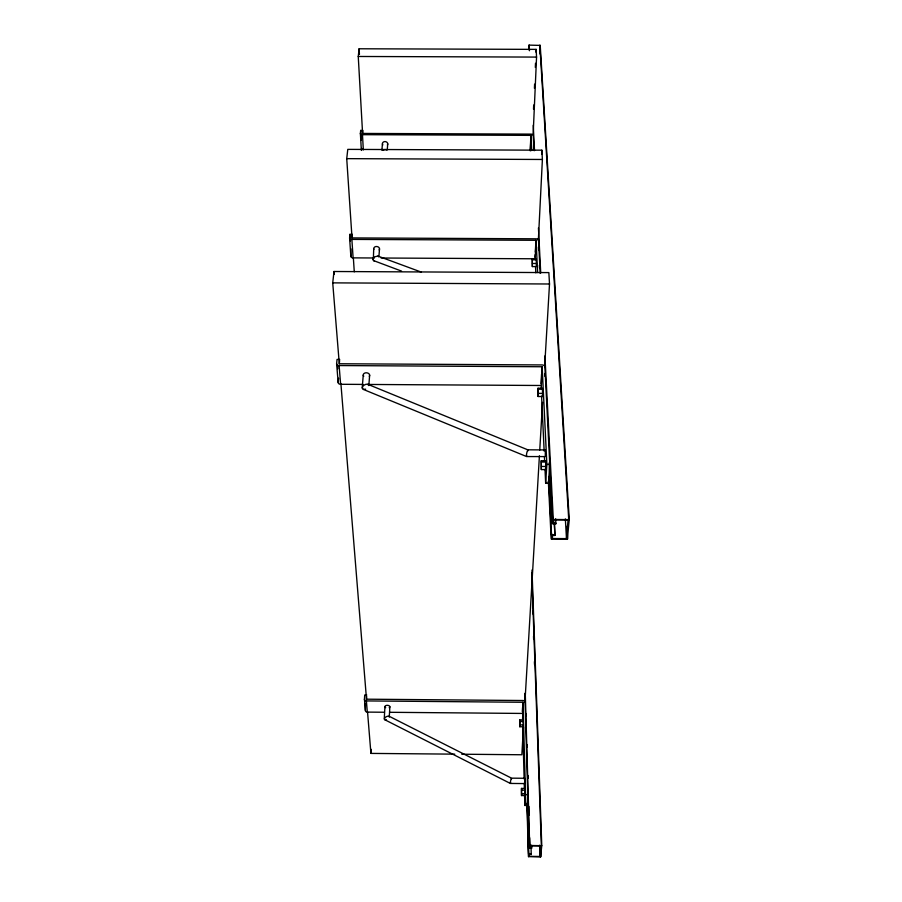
<?xml version="1.0" encoding="UTF-8"?>
<svg xmlns="http://www.w3.org/2000/svg" width="902" height="902" viewBox="0 0 902 902"><rect width="100%" height="100%" fill="white"/><g stroke="black" fill="none" stroke-linecap="round" stroke-linejoin="round"><path stroke-width="1.35" d="M528.065 450.763L528.02 449.918L367.745 384.286C365.186 383.35 360.157 387.319 363.269 389.393L526.61 456.559L545.304 456.581L545.304 449.929L527.918 449.816C527.016 451.034 525.731 456.57 526.937 456.074M528.595 49.509L529.068 45.111L540.219 45.404L569.275 519.586L567.313 539.34L551.178 538.99L548.348 481.194M530.229 150.769L530.703 139.663M530.353 150.634L531.007 135.368L362.469 134.68A2.221 1.24 -2.3 0 1 360.383 133.428L360.687 130.452L362.897 130.463L362.593 133.44L530.94 134.116A2.232 1.252 1.6 0 1 533.229 135.379M533.51 109.142L533.691 104.97M534.424 88.295L534.604 84.123M535.326 67.436L535.506 63.264M535.991 52.147L536.115 49.373L359.12 48.776L358.252 56.476L362.593 133.44M536.115 49.373L536.555 57.085L533.183 133.744L533.995 150.6M539.847 53.917L540.23 45.506M532.304 259.246L532.349 266.564L536.262 266.586L536.419 263.497L536.216 259.269L532.304 259.246L532.349 266.564M524.592 779.091L524.66 778.279L511.524 778.155L388.965 716.177C387.195 715.76 383.508 717.744 384.647 719.661L510.352 783.443L524.682 783.579L524.66 778.279M535.089 257.284L535.224 254.646M535.348 252.008L535.799 242.762M352.378 234.351L349.965 234.34L349.604 237.902A2.435 1.488 -3 0 0 351.87 239.402L536.059 240.293L535.157 258.784L381.118 258.017M541.662 154.411L541.865 150.183L347.777 149.382L346.729 158.651L352.017 237.914L535.991 238.804A2.435 1.488 2.1 0 1 538.494 240.315M389.281 717.113L389.856 706.74M538.336 240.563L542.395 159.474L541.865 150.183M384.252 719.131L384.928 706.694M519.778 719.965L519.8 726.73L523.126 726.764L523.239 724.904L523.104 719.988L519.778 719.965L519.8 726.73M538.043 388.221L538.099 396.497L542.418 396.519L542.598 393.396L542.361 388.243L538.043 388.221L538.099 396.497M522.326 711.701L522.574 707.506M541.008 383.677L541.538 374.307M522.562 720.405L523.013 702.263L366.392 700.922A2.075 1.736 -7.2 0 1 364.442 699.163L364.724 695.002L366.776 695.025M541.223 388.277L542.158 366.753L339.107 365.558A2.683 1.804 -4.2 0 1 336.615 363.731L337.066 359.413L339.727 359.424M523.476 727.136L521.852 754.76L461.756 754.219M525.043 700.302L539.419 455.758M539.746 450.132L542.553 402.348M544.65 366.731L549.51 283.995L548.856 272.596L333.999 271.502L332.725 282.867L339.287 363.754L542.068 364.938A2.683 1.815 2.9 0 1 544.842 366.764M454.766 754.151L370.914 753.407L371.15 749.337M521.503 788.427L521.525 795.553L524.987 795.587L525.099 793.771L524.964 788.449L521.503 788.427L521.525 795.553M541.268 460.742L541.335 469.57L545.879 469.604L546.082 466.481L545.811 460.764L541.268 460.742L541.335 469.57M524.908 789.363L524.987 795.587M545.811 460.764L545.879 469.604M525.539 794.651L527.726 794.662L527.005 805.486L524.851 805.463L525.539 794.651L523.013 702.263M546.871 464.429L549.746 464.44L548.495 483.179L545.654 483.156L546.871 464.429L542.158 366.753M384.072 712.242L367.306 712.106A2.052 1.725 -7.4 0 1 365.378 710.348L365.411 703.402M525.088 702.275A2.075 1.748 5.5 0 0 522.968 700.516L366.505 699.185L366.686 696.412M527.58 796.94L529.023 847.993L531.718 848.015L529.959 847.553L530.083 845.783L540.862 845.884L539.971 856.46L529.316 856.359L529.44 854.611L531.255 854.194L528.583 854.16L527.151 803.254M549.205 462.805L552.238 523.791L555.812 523.814L555.869 523.036L553.49 523.013L553.715 519.868L568.046 519.969L566.49 538.618L552.362 538.517L552.588 535.45L554.944 535.461L554.426 523.453M369.64 375.164L368.828 385.571L367.745 384.286M378.941 256.168L379.517 248.828M387.251 149.833L387.725 143.846M362.187 388.108L363.258 375.119M401.548 271.107L373.304 260.498L373.721 248.794M381.896 150.217L382.425 143.824M526.96 804.618L528.414 856.562L540.602 856.877L541.775 845.67L532 570.008M511.535 778.967C511.479 776.272 509.506 785.168 510.701 782.699M339.287 363.754L339.614 360.507M352.017 237.914L352.265 235.546M363.055 384.421L340.629 384.286A2.65 1.804 -4.3 0 1 338.171 382.459L338.6 378.141M374.116 257.983L353.11 257.871A2.402 1.488 -3.1 0 1 350.855 256.371L350.946 248.839M361.522 150.454L361.725 148.458M372.842 259.483L374.24 256.957L377.882 256.067L421.403 272.145M382.967 150.386L385.041 149.495L386.744 150.014M365.66 389.179L363.269 389.393M386.225 719.582L384.647 719.661M541.775 845.67L529.226 845.49L524.851 693.379M358.252 56.476L536.555 57.085M346.729 158.651L542.395 159.474M532.473 259.81L536.397 259.832M532.496 263.474L536.419 263.497M332.725 282.867L549.51 283.995M368.659 384.455L541.087 385.492M538.246 389.224L542.576 389.247M538.28 393.373L542.598 393.396M541.493 462.016L546.048 462.049M541.527 466.447L546.082 466.481M569.275 519.586L552.554 519.473L544.774 364.555M551.46 534.672L555.001 534.694M389.653 712.298L522.382 713.437M519.89 721.487L523.228 721.521M519.902 724.881L523.239 724.904M521.627 790.175L525.088 790.208M521.638 793.737L525.099 793.771M528.73 856.776L528.29 837.09M373.811 260.813L374.454 260.96M377.882 256.067L378.716 256.833M542.203 395.493L542.418 396.519M337.607 366.099L337.833 368.771M336.615 363.731L338.171 382.459M364.442 699.163L365.378 710.348M340.922 383.88L366.505 699.185M367.531 711.757L370.914 753.407M339.107 365.558L340.629 384.286M366.392 700.922L367.306 712.106M333.999 271.502L334.225 274.298M523.002 725.219L523.126 726.764M349.965 234.34L350.416 240.935M349.604 237.902L350.855 256.371M353.347 257.78L354.283 271.84M351.87 239.402L353.11 257.871M539.836 45.134L568.711 519.191M566.884 526.362L567.64 539.013M566.693 533.77L567.02 539.396M565.34 518.932L566.49 538.618M360.687 130.452L361.24 140.148M360.383 133.428L361.341 150.07M359.12 48.776L359.436 54.402M362.469 134.68L363.337 149.946M555.655 518.808L555.812 523.814M554.369 524.22L554.944 535.461M529.181 45.1L529.463 50.726M533.24 125.265L534.514 150.589M538.438 227.935L540.715 272.945M544.921 355.929L553.49 523.013M528.752 45.472L528.955 49.621M538.438 238.432L540.197 273.385M538.438 247.001L538.584 249.798M539.351 265.211L539.486 268.018M544.752 373.496L544.887 376.292M549.51 480.879L549.792 486.505M550.423 499.156L550.694 504.782M551.393 518.842L551.596 523.059M552.159 534.3L552.362 538.517M548.619 476.527L551.72 539.283M531.007 135.368L531.74 150.589M536.059 240.293L537.615 272.505M535.551 267.206L535.822 272.821M541.606 396.654L544.154 451.068M544.413 456.649L544.616 460.832M545 469.209L545.654 483.156M531.74 572.578L541.347 845.445M531.718 584.304L531.864 588.521M532.654 611.026L532.755 613.834M533.533 636.338L533.634 639.146M534.424 661.651L534.514 664.47M540.501 846.831L540.839 856.686M540.039 847.046L540.377 856.9M539.588 845.197L539.971 856.46M531.628 845.208L531.718 848.015M531.007 845.738L531.222 854.622M526.238 713.595L526.317 716.413M527.14 744.533L527.219 747.352M528.042 775.472L528.121 778.279M528.944 806.411L529.023 815.228M529.666 837.721L529.959 847.553M525.28 693.446L529.666 845.332M529.237 853.54L529.316 856.359M527.377 804.731L528.132 831.464M522.709 725.986L524.13 778.967M524.242 783.15L524.4 788.731M524.513 792.914L524.851 805.463M385.706 707.687A2.469 1.398 2.4 0 1 385.582 705.714A2.469 1.398 2.4 0 1 389.066 705.747A2.469 1.398 2.4 0 1 389.19 707.72M373.856 249.392A2.909 2.3 5.8 0 1 376.878 246.517A2.909 2.3 5.8 0 1 379.19 249.978M382.831 144.951A2.661 2.244 7.2 0 1 383.294 142.099A2.661 2.244 7.2 0 1 386.699 142.121A2.661 2.244 7.2 0 1 387.42 144.974M363.765 376.292A3.202 2.334 4.9 0 1 364.284 373.327A3.202 2.334 4.9 0 1 368.388 373.36A3.202 2.334 4.9 0 1 369.279 376.326"/></g></svg>
